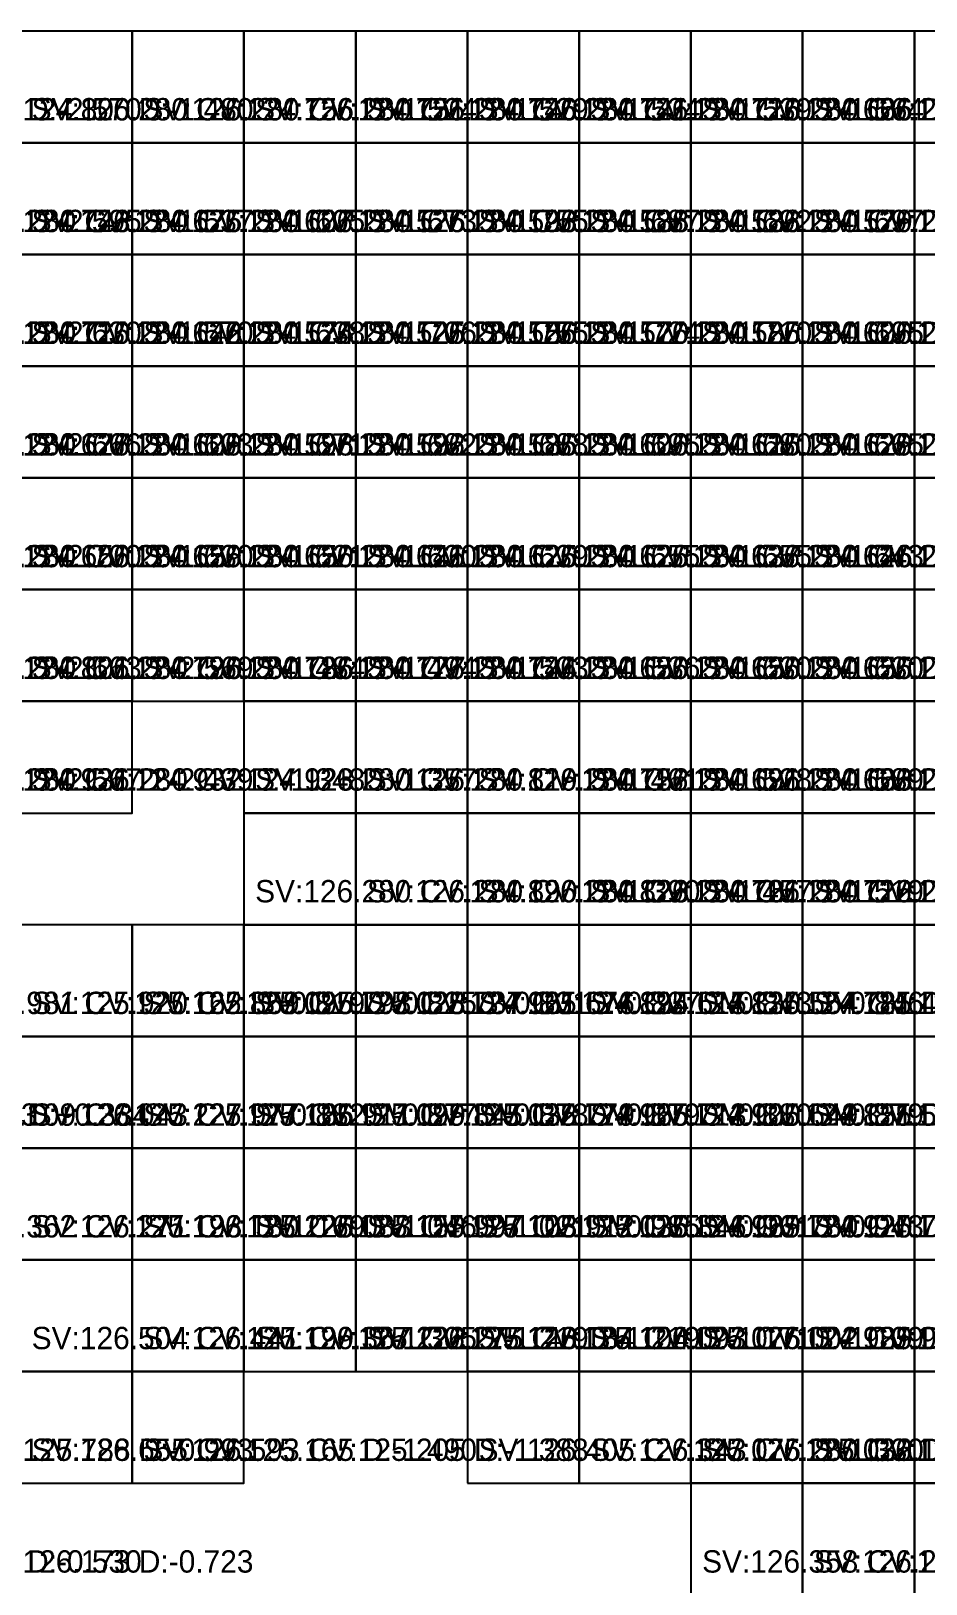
# Model space of a CAD drawing. Header units: metres. Extents: x 287857 to 287981, y 62957 to 63018.
# Drawn here: x 287912.02 to 287920.03, y 63003.93 to 63017.83 of the extents above; entities that cross this region are included whole.
import ezdxf

# ---------------------------------------------------------------- set-up
doc = ezdxf.new("R2010")
doc.units = ezdxf.units.M
doc.layers.add('CORR-CUT', color=7, linetype='Continuous', true_color=0x3b82f6)
doc.layers.add('CORR-DIFF-TXT', color=7, linetype='Continuous', true_color=0xffffff)

msp = doc.modelspace()

# ---------------------------------------------------------------- linework, layer by layer
at = {"layer": 'CORR-CUT'}
for points in [[(287911.925, 63016.831, 126.28), (287912.925, 63016.831, 126.28), (287912.925, 63017.831, 126.28), (287911.925, 63017.831, 126.28), (287911.925, 63016.831, 126.28)], [(287912.925, 63016.831, 126.28), (287913.925, 63016.831, 126.28), (287913.925, 63017.831, 126.28), (287912.925, 63017.831, 126.28), (287912.925, 63016.831, 126.28)], [(287913.925, 63016.831, 126.28), (287914.925, 63016.831, 126.28), (287914.925, 63017.831, 126.28), (287913.925, 63017.831, 126.28), (287913.925, 63016.831, 126.28)], [(287914.925, 63016.831, 126.28), (287915.925, 63016.831, 126.28), (287915.925, 63017.831, 126.28), (287914.925, 63017.831, 126.28), (287914.925, 63016.831, 126.28)], [(287915.925, 63016.831, 126.28), (287916.925, 63016.831, 126.28), (287916.925, 63017.831, 126.28), (287915.925, 63017.831, 126.28), (287915.925, 63016.831, 126.28)], [(287916.925, 63016.831, 126.28), (287917.925, 63016.831, 126.28), (287917.925, 63017.831, 126.28), (287916.925, 63017.831, 126.28), (287916.925, 63016.831, 126.28)], [(287917.925, 63016.831, 126.28), (287918.925, 63016.831, 126.28), (287918.925, 63017.831, 126.28), (287917.925, 63017.831, 126.28), (287917.925, 63016.831, 126.28)], [(287918.925, 63016.831, 126.28), (287919.925, 63016.831, 126.28), (287919.925, 63017.831, 126.28), (287918.925, 63017.831, 126.28), (287918.925, 63016.831, 126.28)], [(287919.925, 63016.831, 126.28), (287920.925, 63016.831, 126.28), (287920.925, 63017.831, 126.28), (287919.925, 63017.831, 126.28), (287919.925, 63016.831, 126.28)], [(287911.925, 63015.831, 126.28), (287912.925, 63015.831, 126.28), (287912.925, 63016.831, 126.28), (287911.925, 63016.831, 126.28), (287911.925, 63015.831, 126.28)], [(287912.925, 63015.831, 126.28), (287913.925, 63015.831, 126.28), (287913.925, 63016.831, 126.28), (287912.925, 63016.831, 126.28), (287912.925, 63015.831, 126.28)], [(287913.925, 63015.831, 126.28), (287914.925, 63015.831, 126.28), (287914.925, 63016.831, 126.28), (287913.925, 63016.831, 126.28), (287913.925, 63015.831, 126.28)], [(287914.925, 63015.831, 126.28), (287915.925, 63015.831, 126.28), (287915.925, 63016.831, 126.28), (287914.925, 63016.831, 126.28), (287914.925, 63015.831, 126.28)], [(287915.925, 63015.831, 126.28), (287916.925, 63015.831, 126.28), (287916.925, 63016.831, 126.28), (287915.925, 63016.831, 126.28), (287915.925, 63015.831, 126.28)], [(287916.925, 63015.831, 126.28), (287917.925, 63015.831, 126.28), (287917.925, 63016.831, 126.28), (287916.925, 63016.831, 126.28), (287916.925, 63015.831, 126.28)], [(287917.925, 63015.831, 126.28), (287918.925, 63015.831, 126.28), (287918.925, 63016.831, 126.28), (287917.925, 63016.831, 126.28), (287917.925, 63015.831, 126.28)], [(287918.925, 63015.831, 126.28), (287919.925, 63015.831, 126.28), (287919.925, 63016.831, 126.28), (287918.925, 63016.831, 126.28), (287918.925, 63015.831, 126.28)], [(287919.925, 63015.831, 126.28), (287920.925, 63015.831, 126.28), (287920.925, 63016.831, 126.28), (287919.925, 63016.831, 126.28), (287919.925, 63015.831, 126.28)], [(287911.925, 63014.831, 126.28), (287912.925, 63014.831, 126.28), (287912.925, 63015.831, 126.28), (287911.925, 63015.831, 126.28), (287911.925, 63014.831, 126.28)], [(287912.925, 63014.831, 126.28), (287913.925, 63014.831, 126.28), (287913.925, 63015.831, 126.28), (287912.925, 63015.831, 126.28), (287912.925, 63014.831, 126.28)], [(287913.925, 63014.831, 126.28), (287914.925, 63014.831, 126.28), (287914.925, 63015.831, 126.28), (287913.925, 63015.831, 126.28), (287913.925, 63014.831, 126.28)], [(287914.925, 63014.831, 126.28), (287915.925, 63014.831, 126.28), (287915.925, 63015.831, 126.28), (287914.925, 63015.831, 126.28), (287914.925, 63014.831, 126.28)], [(287915.925, 63014.831, 126.28), (287916.925, 63014.831, 126.28), (287916.925, 63015.831, 126.28), (287915.925, 63015.831, 126.28), (287915.925, 63014.831, 126.28)], [(287916.925, 63014.831, 126.28), (287917.925, 63014.831, 126.28), (287917.925, 63015.831, 126.28), (287916.925, 63015.831, 126.28), (287916.925, 63014.831, 126.28)], [(287917.925, 63014.831, 126.28), (287918.925, 63014.831, 126.28), (287918.925, 63015.831, 126.28), (287917.925, 63015.831, 126.28), (287917.925, 63014.831, 126.28)], [(287918.925, 63014.831, 126.28), (287919.925, 63014.831, 126.28), (287919.925, 63015.831, 126.28), (287918.925, 63015.831, 126.28), (287918.925, 63014.831, 126.28)], [(287919.925, 63014.831, 126.28), (287920.925, 63014.831, 126.28), (287920.925, 63015.831, 126.28), (287919.925, 63015.831, 126.28), (287919.925, 63014.831, 126.28)], [(287911.925, 63013.831, 126.28), (287912.925, 63013.831, 126.28), (287912.925, 63014.831, 126.28), (287911.925, 63014.831, 126.28), (287911.925, 63013.831, 126.28)], [(287912.925, 63013.831, 126.28), (287913.925, 63013.831, 126.28), (287913.925, 63014.831, 126.28), (287912.925, 63014.831, 126.28), (287912.925, 63013.831, 126.28)], [(287913.925, 63013.831, 126.28), (287914.925, 63013.831, 126.28), (287914.925, 63014.831, 126.28), (287913.925, 63014.831, 126.28), (287913.925, 63013.831, 126.28)], [(287914.925, 63013.831, 126.28), (287915.925, 63013.831, 126.28), (287915.925, 63014.831, 126.28), (287914.925, 63014.831, 126.28), (287914.925, 63013.831, 126.28)], [(287915.925, 63013.831, 126.28), (287916.925, 63013.831, 126.28), (287916.925, 63014.831, 126.28), (287915.925, 63014.831, 126.28), (287915.925, 63013.831, 126.28)], [(287916.925, 63013.831, 126.28), (287917.925, 63013.831, 126.28), (287917.925, 63014.831, 126.28), (287916.925, 63014.831, 126.28), (287916.925, 63013.831, 126.28)], [(287917.925, 63013.831, 126.28), (287918.925, 63013.831, 126.28), (287918.925, 63014.831, 126.28), (287917.925, 63014.831, 126.28), (287917.925, 63013.831, 126.28)], [(287918.925, 63013.831, 126.28), (287919.925, 63013.831, 126.28), (287919.925, 63014.831, 126.28), (287918.925, 63014.831, 126.28), (287918.925, 63013.831, 126.28)], [(287919.925, 63013.831, 126.28), (287920.925, 63013.831, 126.28), (287920.925, 63014.831, 126.28), (287919.925, 63014.831, 126.28), (287919.925, 63013.831, 126.28)], [(287911.925, 63012.831, 126.28), (287912.925, 63012.831, 126.28), (287912.925, 63013.831, 126.28), (287911.925, 63013.831, 126.28), (287911.925, 63012.831, 126.28)], [(287912.925, 63012.831, 126.28), (287913.925, 63012.831, 126.28), (287913.925, 63013.831, 126.28), (287912.925, 63013.831, 126.28), (287912.925, 63012.831, 126.28)], [(287913.925, 63012.831, 126.28), (287914.925, 63012.831, 126.28), (287914.925, 63013.831, 126.28), (287913.925, 63013.831, 126.28), (287913.925, 63012.831, 126.28)], [(287914.925, 63012.831, 126.28), (287915.925, 63012.831, 126.28), (287915.925, 63013.831, 126.28), (287914.925, 63013.831, 126.28), (287914.925, 63012.831, 126.28)], [(287915.925, 63012.831, 126.28), (287916.925, 63012.831, 126.28), (287916.925, 63013.831, 126.28), (287915.925, 63013.831, 126.28), (287915.925, 63012.831, 126.28)], [(287916.925, 63012.831, 126.28), (287917.925, 63012.831, 126.28), (287917.925, 63013.831, 126.28), (287916.925, 63013.831, 126.28), (287916.925, 63012.831, 126.28)], [(287917.925, 63012.831, 126.28), (287918.925, 63012.831, 126.28), (287918.925, 63013.831, 126.28), (287917.925, 63013.831, 126.28), (287917.925, 63012.831, 126.28)], [(287918.925, 63012.831, 126.28), (287919.925, 63012.831, 126.28), (287919.925, 63013.831, 126.28), (287918.925, 63013.831, 126.28), (287918.925, 63012.831, 126.28)], [(287919.925, 63012.831, 126.28), (287920.925, 63012.831, 126.28), (287920.925, 63013.831, 126.28), (287919.925, 63013.831, 126.28), (287919.925, 63012.831, 126.28)], [(287911.925, 63011.831, 126.28), (287912.925, 63011.831, 126.28), (287912.925, 63012.831, 126.28), (287911.925, 63012.831, 126.28), (287911.925, 63011.831, 126.28)], [(287912.925, 63011.831, 126.28), (287913.925, 63011.831, 126.28), (287913.925, 63012.831, 126.28), (287912.925, 63012.831, 126.28), (287912.925, 63011.831, 126.28)], [(287913.925, 63011.831, 126.28), (287914.925, 63011.831, 126.28), (287914.925, 63012.831, 126.28), (287913.925, 63012.831, 126.28), (287913.925, 63011.831, 126.28)], [(287914.925, 63011.831, 126.28), (287915.925, 63011.831, 126.28), (287915.925, 63012.831, 126.28), (287914.925, 63012.831, 126.28), (287914.925, 63011.831, 126.28)], [(287915.925, 63011.831, 126.28), (287916.925, 63011.831, 126.28), (287916.925, 63012.831, 126.28), (287915.925, 63012.831, 126.28), (287915.925, 63011.831, 126.28)], [(287916.925, 63011.831, 126.28), (287917.925, 63011.831, 126.28), (287917.925, 63012.831, 126.28), (287916.925, 63012.831, 126.28), (287916.925, 63011.831, 126.28)], [(287917.925, 63011.831, 126.28), (287918.925, 63011.831, 126.28), (287918.925, 63012.831, 126.28), (287917.925, 63012.831, 126.28), (287917.925, 63011.831, 126.28)], [(287918.925, 63011.831, 126.28), (287919.925, 63011.831, 126.28), (287919.925, 63012.831, 126.28), (287918.925, 63012.831, 126.28), (287918.925, 63011.831, 126.28)], [(287919.925, 63011.831, 126.28), (287920.925, 63011.831, 126.28), (287920.925, 63012.831, 126.28), (287919.925, 63012.831, 126.28), (287919.925, 63011.831, 126.28)], [(287911.925, 63010.831, 126.28), (287912.925, 63010.831, 126.28), (287912.925, 63011.831, 126.28), (287911.925, 63011.831, 126.28), (287911.925, 63010.831, 126.28)], [(287913.925, 63010.831, 126.28), (287914.925, 63010.831, 126.28), (287914.925, 63011.831, 126.28), (287913.925, 63011.831, 126.28), (287913.925, 63010.831, 126.28)], [(287914.925, 63010.831, 126.28), (287915.925, 63010.831, 126.28), (287915.925, 63011.831, 126.28), (287914.925, 63011.831, 126.28), (287914.925, 63010.831, 126.28)], [(287915.925, 63010.831, 126.28), (287916.925, 63010.831, 126.28), (287916.925, 63011.831, 126.28), (287915.925, 63011.831, 126.28), (287915.925, 63010.831, 126.28)], [(287916.925, 63010.831, 126.28), (287917.925, 63010.831, 126.28), (287917.925, 63011.831, 126.28), (287916.925, 63011.831, 126.28), (287916.925, 63010.831, 126.28)], [(287917.925, 63010.831, 126.28), (287918.925, 63010.831, 126.28), (287918.925, 63011.831, 126.28), (287917.925, 63011.831, 126.28), (287917.925, 63010.831, 126.28)], [(287918.925, 63010.831, 126.28), (287919.925, 63010.831, 126.28), (287919.925, 63011.831, 126.28), (287918.925, 63011.831, 126.28), (287918.925, 63010.831, 126.28)], [(287919.925, 63010.831, 126.28), (287920.925, 63010.831, 126.28), (287920.925, 63011.831, 126.28), (287919.925, 63011.831, 126.28), (287919.925, 63010.831, 126.28)], [(287913.925, 63009.831, 126.28), (287914.925, 63009.831, 126.28), (287914.925, 63010.831, 126.28), (287913.925, 63010.831, 126.28), (287913.925, 63009.831, 126.28)], [(287914.925, 63009.831, 126.28), (287915.925, 63009.831, 126.28), (287915.925, 63010.831, 126.28), (287914.925, 63010.831, 126.28), (287914.925, 63009.831, 126.28)], [(287915.925, 63009.831, 126.28), (287916.925, 63009.831, 126.28), (287916.925, 63010.831, 126.28), (287915.925, 63010.831, 126.28), (287915.925, 63009.831, 126.28)], [(287916.925, 63009.831, 126.28), (287917.925, 63009.831, 126.28), (287917.925, 63010.831, 126.28), (287916.925, 63010.831, 126.28), (287916.925, 63009.831, 126.28)], [(287917.925, 63009.831, 126.28), (287918.925, 63009.831, 126.28), (287918.925, 63010.831, 126.28), (287917.925, 63010.831, 126.28), (287917.925, 63009.831, 126.28)], [(287918.925, 63009.831, 126.28), (287919.925, 63009.831, 126.28), (287919.925, 63010.831, 126.28), (287918.925, 63010.831, 126.28), (287918.925, 63009.831, 126.28)], [(287919.925, 63009.831, 126.28), (287920.925, 63009.831, 126.28), (287920.925, 63010.831, 126.28), (287919.925, 63010.831, 126.28), (287919.925, 63009.831, 126.28)], [(287911.925, 63008.831, 125.92), (287912.925, 63008.831, 125.92), (287912.925, 63009.831, 125.92), (287911.925, 63009.831, 125.92), (287911.925, 63008.831, 125.92)], [(287912.925, 63008.831, 125.859), (287913.925, 63008.831, 125.859), (287913.925, 63009.831, 125.859), (287912.925, 63009.831, 125.859), (287912.925, 63008.831, 125.859)], [(287913.925, 63008.831, 125.798), (287914.925, 63008.831, 125.798), (287914.925, 63009.831, 125.798), (287913.925, 63009.831, 125.798), (287913.925, 63008.831, 125.798)], [(287914.925, 63008.831, 125.737), (287915.925, 63008.831, 125.737), (287915.925, 63009.831, 125.737), (287914.925, 63009.831, 125.737), (287914.925, 63008.831, 125.737)], [(287915.925, 63008.831, 125.676), (287916.925, 63008.831, 125.676), (287916.925, 63009.831, 125.676), (287915.925, 63009.831, 125.676), (287915.925, 63008.831, 125.676)], [(287916.925, 63008.831, 125.615), (287917.925, 63008.831, 125.615), (287917.925, 63009.831, 125.615), (287916.925, 63009.831, 125.615), (287916.925, 63008.831, 125.615)], [(287917.925, 63008.831, 125.554), (287918.925, 63008.831, 125.554), (287918.925, 63009.831, 125.554), (287917.925, 63009.831, 125.554), (287917.925, 63008.831, 125.554)], [(287918.925, 63008.831, 125.493), (287919.925, 63008.831, 125.493), (287919.925, 63009.831, 125.493), (287918.925, 63009.831, 125.493), (287918.925, 63008.831, 125.493)], [(287919.925, 63008.831, 125.416), (287920.925, 63008.831, 125.416), (287920.925, 63009.831, 125.416), (287919.925, 63009.831, 125.416), (287919.925, 63008.831, 125.416)], [(287911.925, 63007.831, 126.043), (287912.925, 63007.831, 126.043), (287912.925, 63008.831, 126.043), (287911.925, 63008.831, 126.043), (287911.925, 63007.831, 126.043)], [(287912.925, 63007.831, 125.977), (287913.925, 63007.831, 125.977), (287913.925, 63008.831, 125.977), (287912.925, 63008.831, 125.977), (287912.925, 63007.831, 125.977)], [(287913.925, 63007.831, 125.911), (287914.925, 63007.831, 125.911), (287914.925, 63008.831, 125.911), (287913.925, 63008.831, 125.911), (287913.925, 63007.831, 125.911)], [(287914.925, 63007.831, 125.845), (287915.925, 63007.831, 125.845), (287915.925, 63008.831, 125.845), (287914.925, 63008.831, 125.845), (287914.925, 63007.831, 125.845)], [(287915.925, 63007.831, 125.779), (287916.925, 63007.831, 125.779), (287916.925, 63008.831, 125.779), (287915.925, 63008.831, 125.779), (287915.925, 63007.831, 125.779)], [(287916.925, 63007.831, 125.713), (287917.925, 63007.831, 125.713), (287917.925, 63008.831, 125.713), (287916.925, 63008.831, 125.713), (287916.925, 63007.831, 125.713)], [(287917.925, 63007.831, 125.649), (287918.925, 63007.831, 125.649), (287918.925, 63008.831, 125.649), (287917.925, 63008.831, 125.649), (287917.925, 63007.831, 125.649)], [(287918.925, 63007.831, 125.588), (287919.925, 63007.831, 125.588), (287919.925, 63008.831, 125.588), (287918.925, 63008.831, 125.588), (287918.925, 63007.831, 125.588)], [(287919.925, 63007.831, 125.527), (287920.925, 63007.831, 125.527), (287920.925, 63008.831, 125.527), (287919.925, 63008.831, 125.527), (287919.925, 63007.831, 125.527)], [(287911.925, 63006.831, 126.271), (287912.925, 63006.831, 126.271), (287912.925, 63007.831, 126.271), (287911.925, 63007.831, 126.271), (287911.925, 63006.831, 126.271)], [(287912.925, 63006.831, 126.18), (287913.925, 63006.831, 126.18), (287913.925, 63007.831, 126.18), (287912.925, 63007.831, 126.18), (287912.925, 63006.831, 126.18)], [(287913.925, 63006.831, 126.088), (287914.925, 63006.831, 126.088), (287914.925, 63007.831, 126.088), (287913.925, 63007.831, 126.088), (287913.925, 63006.831, 126.088)], [(287914.925, 63006.831, 125.997), (287915.925, 63006.831, 125.997), (287915.925, 63007.831, 125.997), (287914.925, 63007.831, 125.997), (287914.925, 63006.831, 125.997)], [(287915.925, 63006.831, 125.912), (287916.925, 63006.831, 125.912), (287916.925, 63007.831, 125.912), (287915.925, 63007.831, 125.912), (287915.925, 63006.831, 125.912)], [(287916.925, 63006.831, 125.846), (287917.925, 63006.831, 125.846), (287917.925, 63007.831, 125.846), (287916.925, 63007.831, 125.846), (287916.925, 63006.831, 125.846)], [(287917.925, 63006.831, 125.78), (287918.925, 63006.831, 125.78), (287918.925, 63007.831, 125.78), (287917.925, 63007.831, 125.78), (287917.925, 63006.831, 125.78)], [(287918.925, 63006.831, 125.714), (287919.925, 63006.831, 125.714), (287919.925, 63007.831, 125.714), (287918.925, 63007.831, 125.714), (287918.925, 63006.831, 125.714)], [(287919.925, 63006.831, 125.648), (287920.925, 63006.831, 125.648), (287920.925, 63007.831, 125.648), (287919.925, 63007.831, 125.648), (287919.925, 63006.831, 125.648)], [(287911.925, 63005.831, 126.504), (287912.925, 63005.831, 126.504), (287912.925, 63006.831, 126.504), (287911.925, 63006.831, 126.504), (287911.925, 63005.831, 126.504)], [(287912.925, 63005.831, 126.441), (287913.925, 63005.831, 126.441), (287913.925, 63006.831, 126.441), (287912.925, 63006.831, 126.441), (287912.925, 63005.831, 126.441)], [(287913.925, 63005.831, 126.367), (287914.925, 63005.831, 126.367), (287914.925, 63006.831, 126.367), (287913.925, 63006.831, 126.367), (287913.925, 63005.831, 126.367)], [(287914.925, 63005.831, 126.275), (287915.925, 63005.831, 126.275), (287915.925, 63006.831, 126.275), (287914.925, 63006.831, 126.275), (287914.925, 63005.831, 126.275)], [(287915.925, 63005.831, 126.184), (287916.925, 63005.831, 126.184), (287916.925, 63006.831, 126.184), (287915.925, 63006.831, 126.184), (287915.925, 63005.831, 126.184)], [(287916.925, 63005.831, 126.093), (287917.925, 63005.831, 126.093), (287917.925, 63006.831, 126.093), (287916.925, 63006.831, 126.093), (287916.925, 63005.831, 126.093)], [(287917.925, 63005.831, 126.002), (287918.925, 63005.831, 126.002), (287918.925, 63006.831, 126.002), (287917.925, 63006.831, 126.002), (287917.925, 63005.831, 126.002)], [(287918.925, 63005.831, 125.911), (287919.925, 63005.831, 125.911), (287919.925, 63006.831, 125.911), (287918.925, 63006.831, 125.911), (287918.925, 63005.831, 125.911)], [(287919.925, 63005.831, 125.819), (287920.925, 63005.831, 125.819), (287920.925, 63006.831, 125.819), (287919.925, 63006.831, 125.819), (287919.925, 63005.831, 125.819)], [(287911.925, 63004.831, 126.655), (287912.925, 63004.831, 126.655), (287912.925, 63005.831, 126.655), (287911.925, 63005.831, 126.655), (287911.925, 63004.831, 126.655)], [(287912.925, 63004.831, 126.593), (287913.925, 63004.831, 126.593), (287913.925, 63005.831, 126.593), (287912.925, 63005.831, 126.593), (287912.925, 63004.831, 126.593)], [(287915.925, 63004.831, 126.405), (287916.925, 63004.831, 126.405), (287916.925, 63005.831, 126.405), (287915.925, 63005.831, 126.405), (287915.925, 63004.831, 126.405)], [(287916.925, 63004.831, 126.343), (287917.925, 63004.831, 126.343), (287917.925, 63005.831, 126.343), (287916.925, 63005.831, 126.343), (287916.925, 63004.831, 126.343)], [(287917.925, 63004.831, 126.28), (287918.925, 63004.831, 126.28), (287918.925, 63005.831, 126.28), (287917.925, 63005.831, 126.28), (287917.925, 63004.831, 126.28)], [(287918.925, 63004.831, 126.189), (287919.925, 63004.831, 126.189), (287919.925, 63005.831, 126.189), (287918.925, 63005.831, 126.189), (287918.925, 63004.831, 126.189)], [(287919.925, 63004.831, 126.098), (287920.925, 63004.831, 126.098), (287920.925, 63005.831, 126.098), (287919.925, 63005.831, 126.098), (287919.925, 63004.831, 126.098)], [(287917.925, 63003.831, 126.358), (287918.925, 63003.831, 126.358), (287918.925, 63004.831, 126.358), (287917.925, 63004.831, 126.358), (287917.925, 63003.831, 126.358)], [(287918.925, 63003.831, 126.282), (287919.925, 63003.831, 126.282), (287919.925, 63004.831, 126.282), (287918.925, 63004.831, 126.282), (287918.925, 63003.831, 126.282)], [(287919.925, 63003.831, 126.204), (287920.925, 63003.831, 126.204), (287920.925, 63004.831, 126.204), (287919.925, 63004.831, 126.204), (287919.925, 63003.831, 126.204)]]:
    msp.add_polyline3d(points, dxfattribs=at)

# ---------------------------------------------------------------- texts
at = {"layer": 'CORR-DIFF-TXT'}
for s, p in [('SV:127.370 CV:124.800 D:-2.570', (287909.025, 63017.031, 127.37)), ('SV:126.280 CV:124.800 D:-1.480', (287910.025, 63017.031, 126.28)), ('SV:126.280 CV:124.756 D:-1.524', (287912.025, 63017.031, 126.28)), ('SV:126.280 CV:124.751 D:-1.529', (287913.025, 63017.031, 126.28)), ('SV:126.280 CV:124.746 D:-1.534', (287914.025, 63017.031, 126.28)), ('SV:126.280 CV:124.741 D:-1.539', (287915.025, 63017.031, 126.28)), ('SV:126.280 CV:124.716 D:-1.564', (287916.025, 63017.031, 126.28)), ('SV:126.280 CV:124.666 D:-1.614', (287917.025, 63017.031, 126.28)), ('SV:126.280 CV:124.617 D:-1.663', (287918.025, 63017.031, 126.28)), ('SV:126.280 CV:124.568 D:-1.712', (287919.025, 63017.031, 126.28)), ('SV:127.370 CV:124.775 D:-2.595', (287909.025, 63016.031, 127.37)), ('SV:126.280 CV:124.743 D:-1.537', (287910.025, 63016.031, 126.28)), ('SV:126.280 CV:124.675 D:-1.605', (287911.025, 63016.031, 126.28)), ('SV:126.280 CV:124.607 D:-1.673', (287912.025, 63016.031, 126.28)), ('SV:126.280 CV:124.525 D:-1.755', (287913.025, 63016.031, 126.28)), ('SV:126.280 CV:124.593 D:-1.687', (287914.025, 63016.031, 126.28)), ('SV:126.280 CV:124.588 D:-1.692', (287915.025, 63016.031, 126.28)), ('SV:126.280 CV:124.583 D:-1.697', (287916.025, 63016.031, 126.28)), ('SV:126.280 CV:124.579 D:-1.701', (287917.025, 63016.031, 126.28)), ('SV:126.280 CV:124.585 D:-1.695', (287918.025, 63016.031, 126.28)), ('SV:126.280 CV:124.600 D:-1.680', (287919.025, 63016.031, 126.28)), ('SV:127.370 CV:124.740 D:-2.630', (287909.025, 63015.031, 127.37)), ('SV:126.280 CV:124.710 D:-1.570', (287910.025, 63015.031, 126.28)), ('SV:126.280 CV:124.642 D:-1.638', (287911.025, 63015.031, 126.28)), ('SV:126.280 CV:124.574 D:-1.706', (287912.025, 63015.031, 126.28)), ('SV:126.280 CV:124.525 D:-1.755', (287913.025, 63015.031, 126.28)), ('SV:126.280 CV:124.556 D:-1.724', (287914.025, 63015.031, 126.28)), ('SV:126.280 CV:124.570 D:-1.710', (287915.025, 63015.031, 126.28)), ('SV:126.280 CV:124.585 D:-1.695', (287916.025, 63015.031, 126.28)), ('SV:126.280 CV:124.600 D:-1.680', (287917.025, 63015.031, 126.28)), ('SV:126.280 CV:124.615 D:-1.665', (287918.025, 63015.031, 126.28)), ('SV:126.280 CV:124.629 D:-1.651', (287919.025, 63015.031, 126.28)), ('SV:127.370 CV:124.704 D:-2.666', (287909.025, 63014.031, 127.37)), ('SV:126.280 CV:124.677 D:-1.603', (287910.025, 63014.031, 126.28)), ('SV:126.280 CV:124.609 D:-1.671', (287911.025, 63014.031, 126.28)), ('SV:126.280 CV:124.598 D:-1.682', (287912.025, 63014.031, 126.28)), ('SV:126.280 CV:124.592 D:-1.688', (287913.025, 63014.031, 126.28)), ('SV:126.280 CV:124.585 D:-1.695', (287914.025, 63014.031, 126.28)), ('SV:126.280 CV:124.600 D:-1.680', (287915.025, 63014.031, 126.28)), ('SV:126.280 CV:124.615 D:-1.665', (287916.025, 63014.031, 126.28)), ('SV:126.280 CV:124.629 D:-1.651', (287917.025, 63014.031, 126.28)), ('SV:126.280 CV:124.639 D:-1.641', (287918.025, 63014.031, 126.28)), ('SV:126.280 CV:124.648 D:-1.632', (287919.025, 63014.031, 126.28)), ('SV:127.370 CV:124.670 D:-2.700', (287909.025, 63013.031, 127.37)), ('SV:126.280 CV:124.650 D:-1.630', (287910.025, 63013.031, 126.28)), ('SV:126.280 CV:124.659 D:-1.621', (287911.025, 63013.031, 126.28)), ('SV:126.280 CV:124.650 D:-1.630', (287912.025, 63013.031, 126.28)), ('SV:126.280 CV:124.641 D:-1.639', (287913.025, 63013.031, 126.28)), ('SV:126.280 CV:124.625 D:-1.655', (287914.025, 63013.031, 126.28)), ('SV:126.280 CV:124.625 D:-1.655', (287915.025, 63013.031, 126.28)), ('SV:126.280 CV:124.637 D:-1.643', (287916.025, 63013.031, 126.28)), ('SV:126.280 CV:124.646 D:-1.634', (287917.025, 63013.031, 126.28)), ('SV:126.280 CV:124.652 D:-1.628', (287918.025, 63013.031, 126.28)), ('SV:126.280 CV:124.657 D:-1.623', (287919.025, 63013.031, 126.28)), ('SV:127.370 CV:124.707 D:-2.663', (287909.025, 63012.031, 127.37)), ('SV:127.370 CV:124.801 D:-2.569', (287910.025, 63012.031, 127.37)), ('SV:126.280 CV:124.796 D:-1.484', (287911.025, 63012.031, 126.28)), ('SV:126.280 CV:124.786 D:-1.494', (287912.025, 63012.031, 126.28)), ('SV:126.280 CV:124.777 D:-1.503', (287913.025, 63012.031, 126.28)), ('SV:126.280 CV:124.744 D:-1.536', (287914.025, 63012.031, 126.28)), ('SV:126.280 CV:124.650 D:-1.630', (287915.025, 63012.031, 126.28)), ('SV:126.280 CV:124.650 D:-1.630', (287916.025, 63012.031, 126.28)), ('SV:126.280 CV:124.655 D:-1.625', (287917.025, 63012.031, 126.28)), ('SV:126.280 CV:124.660 D:-1.620', (287918.025, 63012.031, 126.28)), ('SV:126.280 CV:124.664 D:-1.616', (287919.025, 63012.031, 126.28)), ('SV:127.370 CV:124.803 D:-2.567', (287909.025, 63011.031, 127.37)), ('SV:127.370 CV:124.931 D:-2.439', (287910.025, 63011.031, 127.37)), ('SV:126.280 CV:124.932 D:-1.348', (287911.025, 63011.031, 126.28)), ('SV:126.280 CV:124.923 D:-1.357', (287912.025, 63011.031, 126.28)), ('SV:126.280 CV:124.819 D:-1.461', (287914.025, 63011.031, 126.28)), ('SV:126.280 CV:124.752 D:-1.528', (287915.025, 63011.031, 126.28)), ('SV:126.280 CV:124.691 D:-1.589', (287916.025, 63011.031, 126.28)), ('SV:126.280 CV:124.663 D:-1.617', (287917.025, 63011.031, 126.28)), ('SV:126.280 CV:124.668 D:-1.612', (287918.025, 63011.031, 126.28)), ('SV:126.280 CV:124.672 D:-1.608', (287919.025, 63011.031, 126.28)), ('SV:126.280 CV:124.890 D:-1.390', (287914.025, 63010.031, 126.28)), ('SV:126.280 CV:124.823 D:-1.457', (287915.025, 63010.031, 126.28)), ('SV:126.280 CV:124.761 D:-1.519', (287916.025, 63010.031, 126.28)), ('SV:126.280 CV:124.712 D:-1.568', (287917.025, 63010.031, 126.28)), ('SV:126.280 CV:124.675 D:-1.605', (287918.025, 63010.031, 126.28)), ('SV:126.280 CV:124.680 D:-1.600', (287919.025, 63010.031, 126.28)), ('SV:125.981 CV:125.162 D:-0.819', (287911.025, 63009.031, 125.981)), ('SV:125.920 CV:125.095 D:-0.825', (287912.025, 63009.031, 125.92)), ('SV:125.859 CV:125.028 D:-0.831', (287913.025, 63009.031, 125.859)), ('SV:125.798 CV:124.961 D:-0.837', (287914.025, 63009.031, 125.798)), ('SV:125.737 CV:124.894 D:-0.843', (287915.025, 63009.031, 125.737)), ('SV:125.676 CV:124.830 D:-0.846', (287916.025, 63009.031, 125.676)), ('SV:125.615 CV:124.781 D:-0.834', (287917.025, 63009.031, 125.615)), ('SV:125.554 CV:124.732 D:-0.822', (287918.025, 63009.031, 125.554)), ('SV:125.493 CV:124.687 D:-0.806', (287919.025, 63009.031, 125.493)), ('SV:126.357 CV:126.600 D:+0.243', (287908.025, 63008.031, 126.357)), ('SV:126.266 CV:126.600 D:+0.334', (287909.025, 63008.031, 126.266)), ('SV:126.109 CV:125.227 D:-0.882', (287911.025, 63008.031, 126.109)), ('SV:126.043 CV:125.166 D:-0.877', (287912.025, 63008.031, 126.043)), ('SV:125.977 CV:125.099 D:-0.878', (287913.025, 63008.031, 125.977)), ('SV:125.911 CV:125.032 D:-0.879', (287914.025, 63008.031, 125.911)), ('SV:125.845 CV:124.965 D:-0.880', (287915.025, 63008.031, 125.845)), ('SV:125.779 CV:124.900 D:-0.879', (287916.025, 63008.031, 125.779)), ('SV:125.713 CV:124.851 D:-0.862', (287917.025, 63008.031, 125.713)), ('SV:125.649 CV:124.801 D:-0.848', (287918.025, 63008.031, 125.649)), ('SV:125.588 CV:124.752 D:-0.836', (287919.025, 63008.031, 125.588)), ('SV:126.362 CV:125.193 D:-1.169', (287911.025, 63007.031, 126.362)), ('SV:126.271 CV:125.225 D:-1.046', (287912.025, 63007.031, 126.271)), ('SV:126.180 CV:125.159 D:-1.021', (287913.025, 63007.031, 126.18)), ('SV:126.088 CV:125.103 D:-0.985', (287914.025, 63007.031, 126.088)), ('SV:125.997 CV:125.036 D:-0.961', (287915.025, 63007.031, 125.997)), ('SV:125.912 CV:124.969 D:-0.943', (287916.025, 63007.031, 125.912)), ('SV:125.846 CV:124.920 D:-0.926', (287917.025, 63007.031, 125.846)), ('SV:125.780 CV:124.871 D:-0.909', (287918.025, 63007.031, 125.78)), ('SV:125.714 CV:124.814 D:-0.900', (287919.025, 63007.031, 125.714)), ('SV:126.504 CV:125.199 D:-1.305', (287912.025, 63006.031, 126.504)), ('SV:126.441 CV:125.222 D:-1.219', (287913.025, 63006.031, 126.441)), ('SV:126.367 CV:125.148 D:-1.219', (287914.025, 63006.031, 126.367)), ('SV:126.275 CV:125.104 D:-1.171', (287915.025, 63006.031, 126.275)), ('SV:126.184 CV:125.075 D:-1.109', (287916.025, 63006.031, 126.184)), ('SV:126.093 CV:124.989 D:-1.104', (287917.025, 63006.031, 126.093)), ('SV:126.002 CV:124.923 D:-1.079', (287918.025, 63006.031, 126.002)), ('SV:125.911 CV:124.860 D:-1.051', (287919.025, 63006.031, 125.911)), ('SV:126.781 CV:125.788 D:-0.993', (287910.025, 63005.031, 126.781)), ('SV:126.655 CV:125.165 D:-1.490', (287912.025, 63005.031, 126.655)), ('SV:126.593 CV:125.205 D:-1.388', (287913.025, 63005.031, 126.593)), ('SV:126.405 CV:125.075 D:-1.330', (287916.025, 63005.031, 126.405)), ('SV:126.343 CV:125.032 D:-1.311', (287917.025, 63005.031, 126.343)), ('SV:126.280 CV:124.966 D:-1.314', (287918.025, 63005.031, 126.28)), ('SV:126.189 CV:124.910 D:-1.279', (287919.025, 63005.031, 126.189)), ('SV:126.964 CV:126.434 D:-0.530', (287909.025, 63004.031, 126.964)), ('SV:126.896 CV:126.173 D:-0.723', (287910.025, 63004.031, 126.896)), ('SV:126.358 CV:125.016 D:-1.342', (287918.025, 63004.031, 126.358)), ('SV:126.282 CV:124.968 D:-1.314', (287919.025, 63004.031, 126.282))]:
    msp.add_text(s, height=0.2, dxfattribs=at).set_placement(p)

doc.saveas('drawing.dxf')
